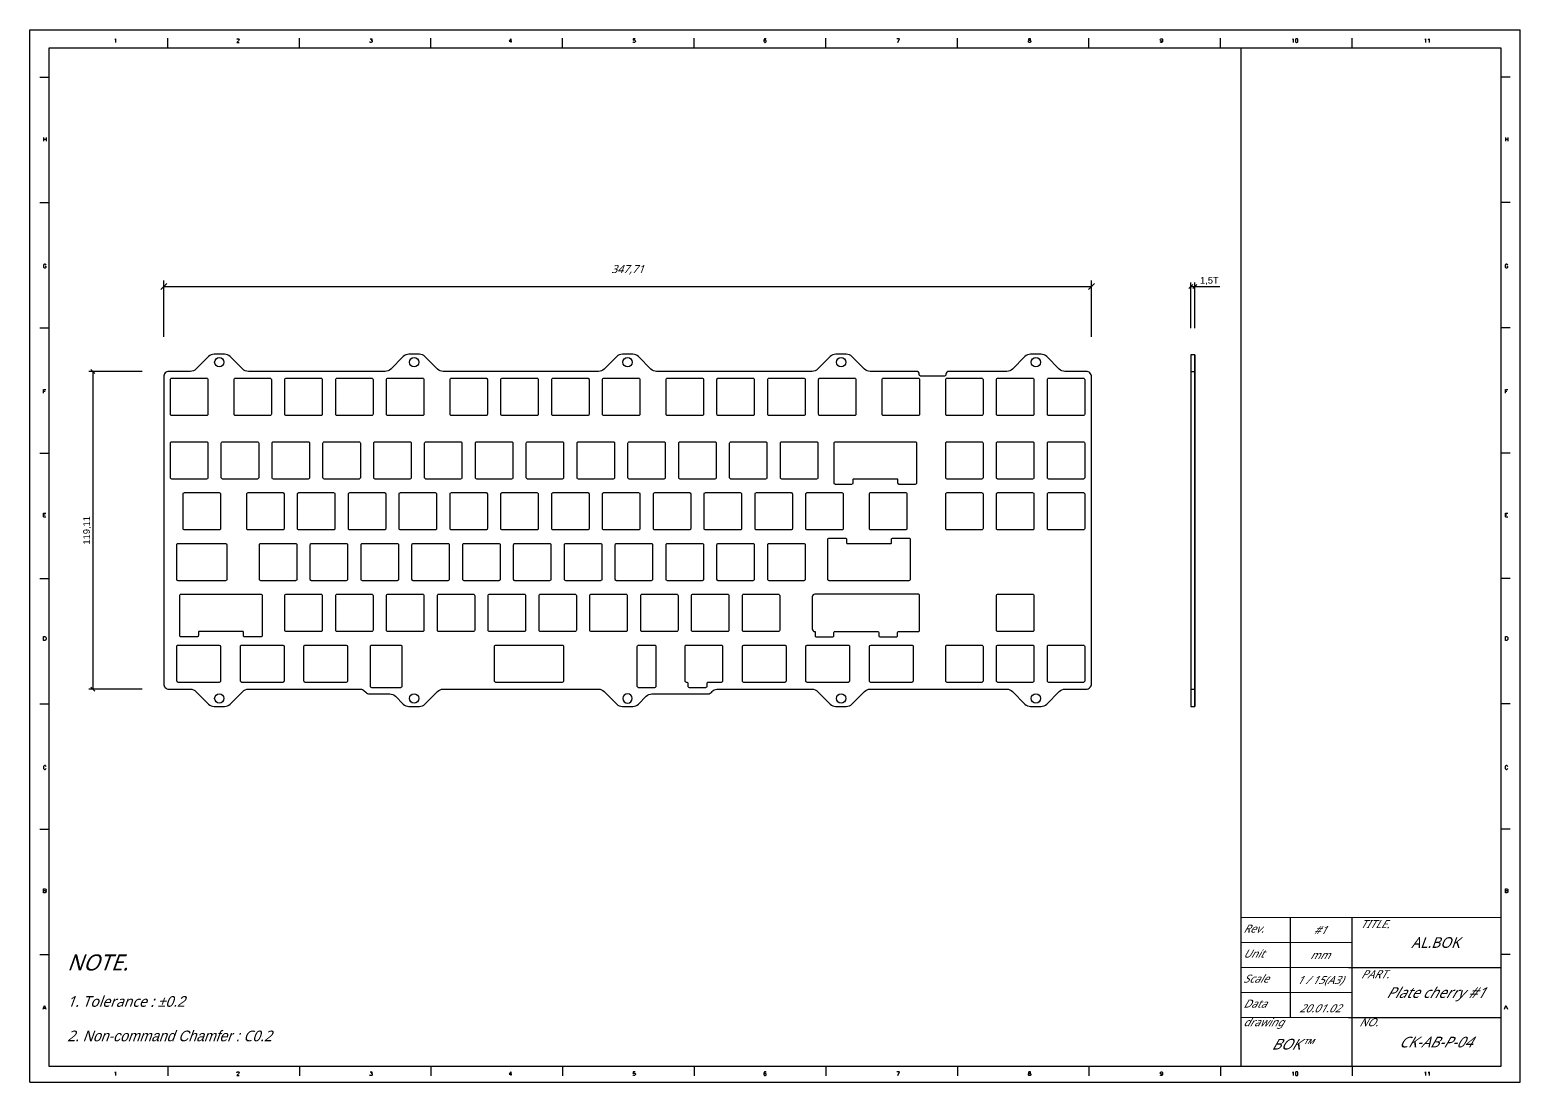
# Model space of a CAD drawing. Header units: millimetres. Extents: x 0 to 559, y 0 to 394.
import ezdxf
from ezdxf.enums import TextEntityAlignment as Align

# ---------------------------------------------------------------- set-up
doc = ezdxf.new("R2010")
doc.units = ezdxf.units.MM
for name, color, linetype in [('3', 3, 'Continuous'), ('4', 7, 'Continuous'), ('Dim', 1, 'Continuous')]:
    doc.layers.add(name, color=color, linetype=linetype)
doc.layers.add('Plate_Alps', color=254, linetype='Continuous', true_color=0xd9d9d6)
doc.layers.add('Plate_Cherry', color=240, linetype='Continuous', true_color=0xef3340)
doc.styles.get("Standard").update_dxf_attribs({"font": 'arial.ttf'})
doc.styles.add('맑은고딕', font='malgun.ttf', dxfattribs={"oblique": 20})
doc.dimstyles.new('15_A3', dxfattribs={"dimscale": 1.5, "dimtxt": 2, "dimasz": 1.5, "dimexe": 1.5, "dimexo": 10, "dimgap": 3, "dimtad": 1, "dimtxsty": '맑은고딕', "dimblk": 'OBLIQUE', "dimcen": 1, "dimclrd": 1, "dimclre": 1, "dimclrt": 7, "dimadec": 0, "dimazin": 0, "dimtfac": 1, "dimtmove": 0, "dimatfit": 3, "dimfxl": 1, "dimarcsym": 0})
doc.dimstyles.new('ISO-25', dxfattribs={"dimtxt": 2.5, "dimasz": 1.5, "dimexe": 1.5, "dimexo": 10, "dimtad": 1, "dimtxsty": 'Standard', "dimblk": 'OBLIQUE', "dimcen": 2.5, "dimclrd": 256, "dimclre": 256, "dimclrt": 7, "dimadec": 0, "dimazin": 0, "dimtfac": 1, "dimtmove": 0, "dimatfit": 3, "dimfxl": 1, "dimarcsym": 0})

# ---------------------------------------------------------------- blocks, each defined once
blk = doc.blocks.new('_Oblique')
at = {"color": 0, "linetype": 'ByBlock', "lineweight": -2}
blk.add_line((-0.5, -0.5), (0.5, 0.5), dxfattribs=at)
blk = doc.blocks.new('*D3')
at = {"layer": 'Defpoints', "color": 0}
for p in [(52.17, 266.41), (23.62, 147.3), (52.17, 147.3)]:
    blk.add_point(p, dxfattribs=at)
at = {"layer": 'Dim', "lineweight": -2}
for p, q in [((42.17, 266.41), (22.12, 266.41)), ((23.62, 266.41), (23.62, 147.3)), ((42.17, 147.3), (22.12, 147.3))]:
    blk.add_line(p, q, dxfattribs=at)
at = {"layer": 'Dim', "lineweight": -2, "xscale": 1.5, "yscale": 1.5, "zscale": 1.5}
for p, rotation in [((23.62, 266.41), 90), ((23.62, 147.3), 270)]:
    blk.add_blockref('_Oblique', p, dxfattribs=dict(at, rotation=rotation))
at = {"layer": 'Dim', "color": 7, "insert": (21.5, 206.85), "char_height": 2.5, "attachment_point": 5, "rotation": 90}
blk.add_mtext('119,11', dxfattribs=at)
blk = doc.blocks.new('*D4')
at = {"layer": 'Defpoints', "color": 0}
for p in [(436.66, 298.2), (435.16, 272.61), (436.66, 272.61)]:
    blk.add_point(p, dxfattribs=at)
at = {"layer": 'Dim', "lineweight": -2}
for p, q in [((435.16, 282.61), (435.16, 299.7)), ((435.16, 298.2), (436.66, 298.2)), ((436.66, 282.61), (436.66, 299.7)), ((436.66, 298.2), (445.95, 298.2))]:
    blk.add_line(p, q, dxfattribs=at)
at = {"layer": 'Dim', "lineweight": -2, "xscale": 1.5, "yscale": 1.5, "zscale": 1.5, "rotation": 180}
blk.add_blockref('_Oblique', (435.16, 298.2), dxfattribs=at)
at = {"layer": 'Dim', "lineweight": -2, "xscale": 1.5, "yscale": 1.5, "zscale": 1.5}
blk.add_blockref('_Oblique', (436.66, 298.2), dxfattribs=at)
at = {"layer": 'Dim', "color": 7, "insert": (442.05, 300.33), "char_height": 2.5, "attachment_point": 5}
blk.add_mtext('1,5T', dxfattribs=at)
blk = doc.blocks.new('*D8')
at = {"layer": 'Defpoints', "color": 0}
for p in [(397.88, 298.2), (50.17, 264.41), (397.88, 264.41)]:
    blk.add_point(p, dxfattribs=at)
at = {"layer": 'Dim', "color": 1, "lineweight": -2}
for p, q in [((50.17, 279.41), (50.17, 300.45)), ((50.17, 298.2), (397.88, 298.2)), ((397.88, 279.41), (397.88, 300.45))]:
    blk.add_line(p, q, dxfattribs=at)
at = {"layer": 'Dim', "color": 1, "lineweight": -2, "xscale": 2.25, "yscale": 2.25, "zscale": 2.25, "rotation": 180}
blk.add_blockref('_Oblique', (50.17, 298.2), dxfattribs=at)
at = {"layer": 'Dim', "color": 1, "lineweight": -2, "xscale": 2.25, "yscale": 2.25, "zscale": 2.25}
blk.add_blockref('_Oblique', (397.88, 298.2), dxfattribs=at)
at = {"layer": 'Dim', "color": 7, "insert": (224.02, 304.51), "char_height": 3, "attachment_point": 5, "style": '맑은고딕'}
blk.add_mtext('347,71', dxfattribs=at)
blk = doc.blocks.new('BOK™')
at = {"color": 7, "linetype": 'Continuous'}
blk.add_line((7.28, 387.79), (551.29, 387.79), dxfattribs=at)
at = {"color": 7}
for p, q in [((7.28, 5.84), (7.28, 387.79)), ((453.79, 387.79), (453.79, 5.84)), ((551.29, 387.79), (551.29, 5.84)), ((551.29, 5.84), (7.28, 5.84))]:
    blk.add_line(p, q, dxfattribs=at)
for points in [[(31.85, 390.89), (31.99, 390.95), (31.99, 390.95), (32.16, 391.15), (32.16, 391.15), (32.16, 389.74)], [(51.67, 387.79), (51.67, 391.33)], [(77.62, 390.81), (77.62, 390.89), (77.62, 390.89), (77.68, 391.01), (77.68, 391.01), (77.76, 391.1), (77.76, 391.1), (77.88, 391.15), (77.88, 391.15), (78.17, 391.15), (78.17, 391.15), (78.28, 391.1), (78.28, 391.1), (78.37, 391.01), (78.37, 391.01), (78.43, 390.89), (78.43, 390.89), (78.43, 390.75), (78.43, 390.75), (78.37, 390.61), (78.37, 390.61), (78.22, 390.41), (78.22, 390.41), (77.56, 389.74), (77.56, 389.74), (78.48, 389.74)], [(101.01, 387.79), (101.01, 391.33)], [(127.54, 391.15), (128.28, 391.15), (128.28, 391.15), (127.88, 390.61), (127.88, 390.61), (128.08, 390.61), (128.08, 390.61), (128.23, 390.55), (128.23, 390.55), (128.28, 390.49), (128.28, 390.49), (128.34, 390.29), (128.34, 390.29), (128.34, 390.15), (128.34, 390.15), (128.28, 389.94), (128.28, 389.94), (128.14, 389.8), (128.14, 389.8), (127.94, 389.74), (127.94, 389.74), (127.74, 389.74), (127.74, 389.74), (127.54, 389.8), (127.54, 389.8), (127.48, 389.89), (127.48, 389.89), (127.42, 390)], [(150.32, 387.79), (150.32, 391.33)], [(180.27, 391.15), (179.61, 390.2), (179.61, 390.2), (180.62, 390.2)], [(180.27, 391.15), (180.27, 389.74)], [(199.63, 387.79), (199.63, 391.33)], [(226.82, 391.15), (226.16, 391.15), (226.16, 391.15), (226.07, 390.55), (226.07, 390.55), (226.16, 390.61), (226.16, 390.61), (226.36, 390.69), (226.36, 390.69), (226.56, 390.69), (226.56, 390.69), (226.76, 390.61), (226.76, 390.61), (226.88, 390.49), (226.88, 390.49), (226.96, 390.29), (226.96, 390.29), (226.96, 390.15), (226.96, 390.15), (226.88, 389.94), (226.88, 389.94), (226.76, 389.8), (226.76, 389.8), (226.56, 389.74), (226.56, 389.74), (226.36, 389.74), (226.36, 389.74), (226.16, 389.8), (226.16, 389.8), (226.07, 389.89), (226.07, 389.89), (226.01, 390)], [(248.97, 387.79), (248.97, 391.33)], [(275.9, 390.95), (275.84, 391.1), (275.84, 391.1), (275.64, 391.15), (275.64, 391.15), (275.5, 391.15), (275.5, 391.15), (275.3, 391.1), (275.3, 391.1), (275.15, 390.89), (275.15, 390.89), (275.1, 390.55), (275.1, 390.55), (275.1, 390.2), (275.1, 390.2), (275.15, 389.94), (275.15, 389.94), (275.3, 389.8), (275.3, 389.8), (275.5, 389.74), (275.5, 389.74), (275.56, 389.74), (275.56, 389.74), (275.76, 389.8), (275.76, 389.8), (275.9, 389.94), (275.9, 389.94), (275.96, 390.15), (275.96, 390.15), (275.96, 390.2), (275.96, 390.2), (275.9, 390.41), (275.9, 390.41), (275.76, 390.55), (275.76, 390.55), (275.56, 390.61), (275.56, 390.61), (275.5, 390.61), (275.5, 390.61), (275.3, 390.55), (275.3, 390.55), (275.15, 390.41), (275.15, 390.41), (275.1, 390.2)], [(298.28, 387.79), (298.28, 391.33)], [(325.24, 389.74), (325.93, 391.15), (325.93, 391.15), (324.98, 391.15)], [(347.62, 387.79), (347.62, 391.33)], [(374.55, 391.15), (374.35, 391.1), (374.35, 391.1), (374.27, 390.95), (374.27, 390.95), (374.27, 390.81), (374.27, 390.81), (374.35, 390.69), (374.35, 390.69), (374.47, 390.61), (374.47, 390.61), (374.75, 390.55), (374.75, 390.55), (374.96, 390.49), (374.96, 390.49), (375.07, 390.35), (375.07, 390.35), (375.16, 390.2), (375.16, 390.2), (375.16, 390), (375.16, 390), (375.07, 389.89), (375.07, 389.89), (375.01, 389.8), (375.01, 389.8), (374.81, 389.74), (374.81, 389.74), (374.55, 389.74), (374.55, 389.74), (374.35, 389.8), (374.35, 389.8), (374.27, 389.89), (374.27, 389.89), (374.21, 390), (374.21, 390), (374.21, 390.2), (374.21, 390.2), (374.27, 390.35), (374.27, 390.35), (374.41, 390.49), (374.41, 390.49), (374.61, 390.55), (374.61, 390.55), (374.87, 390.61), (374.87, 390.61), (375.01, 390.69), (375.01, 390.69), (375.07, 390.81), (375.07, 390.81), (375.07, 390.95), (375.07, 390.95), (375.01, 391.1), (375.01, 391.1), (374.81, 391.15), (374.81, 391.15), (374.55, 391.15), (374.55, 391.15)], [(396.94, 387.79), (396.94, 391.33)], [(424.53, 390.69), (424.44, 390.49), (424.44, 390.49), (424.32, 390.35), (424.32, 390.35), (424.12, 390.29), (424.12, 390.29), (424.04, 390.29), (424.04, 390.29), (423.84, 390.35), (423.84, 390.35), (423.72, 390.49), (423.72, 390.49), (423.63, 390.69), (423.63, 390.69), (423.63, 390.75), (423.63, 390.75), (423.72, 390.95), (423.72, 390.95), (423.84, 391.1), (423.84, 391.1), (424.04, 391.15), (424.04, 391.15), (424.12, 391.15), (424.12, 391.15), (424.32, 391.1), (424.32, 391.1), (424.44, 390.95), (424.44, 390.95), (424.53, 390.69), (424.53, 390.69), (424.53, 390.35), (424.53, 390.35), (424.44, 390), (424.44, 390), (424.32, 389.8), (424.32, 389.8), (424.12, 389.74), (424.12, 389.74), (423.98, 389.74), (423.98, 389.74), (423.78, 389.8), (423.78, 389.8), (423.72, 389.94)], [(446.28, 387.79), (446.28, 391.33)], [(473.15, 390.89), (473.29, 390.95), (473.29, 390.95), (473.49, 391.15), (473.49, 391.15), (473.49, 389.74)], [(474.7, 391.15), (474.5, 391.1), (474.5, 391.1), (474.36, 390.89), (474.36, 390.89), (474.3, 390.55), (474.3, 390.55), (474.3, 390.35), (474.3, 390.35), (474.36, 390), (474.36, 390), (474.5, 389.8), (474.5, 389.8), (474.7, 389.74), (474.7, 389.74), (474.82, 389.74), (474.82, 389.74), (475.02, 389.8), (475.02, 389.8), (475.16, 390), (475.16, 390), (475.22, 390.35), (475.22, 390.35), (475.22, 390.55), (475.22, 390.55), (475.16, 390.89), (475.16, 390.89), (475.02, 391.1), (475.02, 391.1), (474.82, 391.15), (474.82, 391.15), (474.7, 391.15), (474.7, 391.15)], [(495.59, 387.79), (495.59, 391.33)], [(522.75, 390.89), (522.89, 390.95), (522.89, 390.95), (523.09, 391.15), (523.09, 391.15), (523.09, 389.74)], [(524.1, 390.89), (524.24, 390.95), (524.24, 390.95), (524.44, 391.15), (524.44, 391.15), (524.44, 389.74)], [(3.74, 376.74), (7.28, 376.74)], [(554.82, 376.74), (551.29, 376.74)], [(5.18, 354.18), (5.18, 352.77)], [(5.18, 353.52), (6.13, 353.52)], [(6.13, 354.18), (6.13, 352.77)], [(552.98, 354.18), (552.98, 352.77)], [(552.98, 353.52), (553.93, 353.52)], [(553.93, 354.18), (553.93, 352.77)], [(3.74, 329.76), (7.28, 329.76)], [(554.82, 329.76), (551.29, 329.76)], [(6.13, 306.31), (6.04, 306.46), (6.04, 306.46), (5.93, 306.57), (5.93, 306.57), (5.78, 306.66), (5.78, 306.66), (5.52, 306.66), (5.52, 306.66), (5.38, 306.57), (5.38, 306.57), (5.24, 306.46), (5.24, 306.46), (5.18, 306.31), (5.18, 306.31), (5.12, 306.11), (5.12, 306.11), (5.12, 305.76), (5.12, 305.76), (5.18, 305.56), (5.18, 305.56), (5.24, 305.45), (5.24, 305.45), (5.38, 305.3), (5.38, 305.3), (5.52, 305.25), (5.52, 305.25), (5.78, 305.25), (5.78, 305.25), (5.93, 305.3), (5.93, 305.3), (6.04, 305.45), (6.04, 305.45), (6.13, 305.56), (6.13, 305.56), (6.13, 305.76), (6.13, 305.76), (5.78, 305.76)], [(553.87, 306.31), (553.79, 306.46), (553.79, 306.46), (553.67, 306.57), (553.67, 306.57), (553.53, 306.66), (553.53, 306.66), (553.27, 306.66), (553.27, 306.66), (553.13, 306.57), (553.13, 306.57), (552.98, 306.46), (552.98, 306.46), (552.93, 306.31), (552.93, 306.31), (552.87, 306.11), (552.87, 306.11), (552.87, 305.76), (552.87, 305.76), (552.93, 305.56), (552.93, 305.56), (552.98, 305.45), (552.98, 305.45), (553.13, 305.3), (553.13, 305.3), (553.27, 305.25), (553.27, 305.25), (553.53, 305.25), (553.53, 305.25), (553.67, 305.3), (553.67, 305.3), (553.79, 305.45), (553.79, 305.45), (553.87, 305.56), (553.87, 305.56), (553.87, 305.76), (553.87, 305.76), (553.53, 305.76)], [(3.74, 282.78), (7.28, 282.78)], [(554.82, 282.78), (551.29, 282.78)], [(5.18, 258.27), (5.18, 259.68), (5.18, 259.68), (6.04, 259.68)], [(5.18, 259.01), (5.73, 259.01)], [(553.07, 258.27), (553.07, 259.68), (553.07, 259.68), (553.93, 259.68)], [(553.07, 259.01), (553.59, 259.01)], [(3.74, 235.8), (7.28, 235.8)], [(554.82, 235.8), (551.29, 235.8)], [(5.18, 211.92), (5.18, 213.33), (5.18, 213.33), (6.04, 213.33)], [(5.18, 212.64), (5.73, 212.64)], [(553.07, 211.92), (553.07, 213.33), (553.07, 213.33), (553.93, 213.33)], [(553.07, 212.64), (553.59, 212.64)], [(5.18, 211.92), (6.04, 211.92)], [(553.07, 211.92), (553.93, 211.92)], [(3.74, 188.82), (7.28, 188.82)], [(554.82, 188.82), (551.29, 188.82)], [(5.18, 165.6), (5.18, 167.01), (5.18, 167.01), (5.64, 167.01), (5.64, 167.01), (5.84, 166.92), (5.84, 166.92), (5.98, 166.81), (5.98, 166.81), (6.04, 166.66), (6.04, 166.66), (6.13, 166.46), (6.13, 166.46), (6.13, 166.12), (6.13, 166.12), (6.04, 165.92), (6.04, 165.92), (5.98, 165.8), (5.98, 165.8), (5.84, 165.66), (5.84, 165.66), (5.64, 165.6), (5.64, 165.6), (5.18, 165.6), (5.18, 165.6)], [(552.98, 165.6), (552.98, 167.01), (552.98, 167.01), (553.47, 167.01), (553.47, 167.01), (553.67, 166.92), (553.67, 166.92), (553.79, 166.81), (553.79, 166.81), (553.87, 166.66), (553.87, 166.66), (553.93, 166.46), (553.93, 166.46), (553.93, 166.12), (553.93, 166.12), (553.87, 165.92), (553.87, 165.92), (553.79, 165.8), (553.79, 165.8), (553.67, 165.66), (553.67, 165.66), (553.47, 165.6), (553.47, 165.6), (552.98, 165.6), (552.98, 165.6)], [(3.74, 141.83), (7.28, 141.83)], [(554.82, 141.83), (551.29, 141.83)], [(6.13, 118.36), (6.04, 118.47), (6.04, 118.47), (5.93, 118.62), (5.93, 118.62), (5.84, 118.66), (5.75, 118.68), (5.66, 118.69), (5.57, 118.69), (5.49, 118.67), (5.41, 118.63), (5.34, 118.58), (5.27, 118.52), (5.22, 118.45), (5.18, 118.36), (5.18, 118.36), (5.12, 118.16), (5.12, 118.16), (5.12, 117.81), (5.12, 117.81), (5.18, 117.61), (5.18, 117.61), (5.24, 117.47), (5.24, 117.47), (5.38, 117.35), (5.38, 117.35), (5.52, 117.27), (5.52, 117.27), (5.78, 117.27), (5.78, 117.27), (5.93, 117.35), (5.93, 117.35), (6.04, 117.47), (6.04, 117.47), (6.13, 117.61)], [(553.87, 118.36), (553.79, 118.47), (553.79, 118.47), (553.67, 118.62), (553.67, 118.62), (553.59, 118.66), (553.5, 118.68), (553.41, 118.69), (553.32, 118.69), (553.24, 118.67), (553.16, 118.63), (553.08, 118.59), (553.02, 118.52), (552.97, 118.45), (552.93, 118.36), (552.93, 118.36), (552.87, 118.16), (552.87, 118.16), (552.87, 117.81), (552.87, 117.81), (552.93, 117.61), (552.93, 117.61), (552.98, 117.47), (552.98, 117.47), (553.13, 117.35), (553.13, 117.35), (553.27, 117.27), (553.27, 117.27), (553.53, 117.27), (553.53, 117.27), (553.67, 117.35), (553.67, 117.35), (553.79, 117.47), (553.79, 117.47), (553.87, 117.61)], [(3.74, 94.88), (7.28, 94.88)], [(554.82, 94.88), (551.29, 94.88)], [(5.18, 71.03), (5.18, 72.44), (5.18, 72.44), (5.78, 72.44), (5.78, 72.44), (5.98, 72.38), (5.98, 72.38), (6.04, 72.33), (6.04, 72.33), (6.13, 72.18), (6.13, 72.18), (6.13, 72.04), (6.13, 72.04), (6.04, 71.92), (6.04, 71.92), (5.98, 71.84), (5.98, 71.84), (5.78, 71.78), (5.78, 71.78), (5.18, 71.78)], [(5.78, 71.78), (5.98, 71.72), (5.98, 71.72), (6.04, 71.64), (6.04, 71.64), (6.13, 71.52), (6.13, 71.52), (6.13, 71.32), (6.13, 71.32), (6.04, 71.18), (6.04, 71.18), (5.98, 71.12), (5.98, 71.12), (5.78, 71.03), (5.78, 71.03), (5.18, 71.03)], [(552.98, 71.03), (552.98, 72.44), (552.98, 72.44), (553.59, 72.44), (553.59, 72.44), (553.79, 72.38), (553.79, 72.38), (553.87, 72.33), (553.87, 72.33), (553.93, 72.18), (553.93, 72.18), (553.93, 72.04), (553.93, 72.04), (553.87, 71.92), (553.87, 71.92), (553.79, 71.84), (553.79, 71.84), (553.59, 71.78), (553.59, 71.78), (552.98, 71.78)], [(553.59, 71.78), (553.79, 71.72), (553.79, 71.72), (553.87, 71.64), (553.87, 71.64), (553.93, 71.52), (553.93, 71.52), (553.93, 71.32), (553.93, 71.32), (553.87, 71.18), (553.87, 71.18), (553.79, 71.12), (553.79, 71.12), (553.59, 71.03), (553.59, 71.03), (552.98, 71.03)], [(3.74, 47.9), (7.28, 47.9)], [(554.82, 47.9), (551.29, 47.9)], [(4.98, 27.33), (5.52, 28.74), (5.52, 28.74), (6.04, 27.33)], [(552.67, 27.33), (553.18, 28.74), (553.18, 28.74), (553.73, 27.33)], [(5.18, 27.79), (5.84, 27.79)], [(51.67, 5.84), (51.67, 2.33)], [(101.01, 5.84), (101.01, 2.33)], [(150.32, 5.84), (150.32, 2.33)], [(199.63, 5.84), (199.63, 2.33)], [(248.97, 5.84), (248.97, 2.33)], [(298.28, 5.84), (298.28, 2.33)], [(347.62, 5.84), (347.62, 2.33)], [(396.94, 5.84), (396.94, 2.33)], [(446.28, 5.84), (446.28, 2.33)], [(495.59, 5.84), (495.59, 2.33)], [(0, 0), (0, 0.03)], [(0, 0), (0, 0)], [(31.85, 3.62), (31.99, 3.68), (31.99, 3.68), (32.16, 3.88), (32.16, 3.88), (32.16, 2.47)], [(77.62, 3.57), (77.62, 3.62), (77.62, 3.62), (77.68, 3.77), (77.68, 3.77), (77.76, 3.83), (77.76, 3.83), (77.88, 3.88), (77.88, 3.88), (78.17, 3.88), (78.17, 3.88), (78.28, 3.83), (78.28, 3.83), (78.37, 3.77), (78.37, 3.77), (78.43, 3.62), (78.43, 3.62), (78.43, 3.48), (78.43, 3.48), (78.37, 3.37), (78.37, 3.37), (78.22, 3.16), (78.22, 3.16), (77.56, 2.47), (77.56, 2.47), (78.48, 2.47)], [(127.54, 3.88), (128.28, 3.88), (128.28, 3.88), (127.88, 3.37), (127.88, 3.37), (128.08, 3.37), (128.08, 3.37), (128.23, 3.28), (128.23, 3.28), (128.28, 3.22), (128.28, 3.22), (128.34, 3.02), (128.34, 3.02), (128.34, 2.88), (128.34, 2.88), (128.28, 2.68), (128.28, 2.68), (128.14, 2.56), (128.14, 2.56), (127.94, 2.47), (127.94, 2.47), (127.74, 2.47), (127.74, 2.47), (127.54, 2.56), (127.54, 2.56), (127.48, 2.62), (127.48, 2.62), (127.42, 2.76)], [(180.27, 3.88), (179.61, 2.96), (179.61, 2.96), (180.62, 2.96)], [(180.27, 3.88), (180.27, 2.47)], [(226.82, 3.88), (226.16, 3.88), (226.16, 3.88), (226.07, 3.28), (226.07, 3.28), (226.16, 3.37), (226.16, 3.37), (226.48, 3.43), (226.71, 3.39), (226.87, 3.26), (226.95, 3.09), (226.96, 2.9), (226.9, 2.71), (226.78, 2.56), (226.6, 2.48), (226.36, 2.49), (226.07, 2.62), (226.07, 2.62), (226.01, 2.76)], [(275.9, 3.68), (275.84, 3.83), (275.84, 3.83), (275.64, 3.88), (275.64, 3.88), (275.5, 3.88), (275.5, 3.88), (275.3, 3.83), (275.3, 3.83), (275.15, 3.62), (275.15, 3.62), (275.1, 3.28), (275.1, 3.28), (275.1, 2.96), (275.1, 2.96), (275.15, 2.68), (275.15, 2.68), (275.3, 2.56), (275.3, 2.56), (275.5, 2.47), (275.5, 2.47), (275.56, 2.47), (275.56, 2.47), (275.76, 2.56), (275.76, 2.56), (275.9, 2.68), (275.9, 2.68), (275.96, 2.88), (275.96, 2.88), (275.96, 2.96), (275.96, 2.96), (275.9, 3.16), (275.9, 3.16), (275.76, 3.28), (275.76, 3.28), (275.56, 3.37), (275.56, 3.37), (275.5, 3.37), (275.5, 3.37), (275.3, 3.28), (275.3, 3.28), (275.15, 3.16), (275.15, 3.16), (275.1, 2.96)], [(325.24, 2.47), (325.93, 3.88), (325.93, 3.88), (324.98, 3.88)], [(374.55, 3.88), (374.35, 3.83), (374.35, 3.83), (374.27, 3.68), (374.27, 3.68), (374.27, 3.57), (374.27, 3.57), (374.35, 3.42), (374.35, 3.42), (374.47, 3.37), (374.47, 3.37), (374.75, 3.28), (374.75, 3.28), (374.96, 3.22), (374.96, 3.22), (375.07, 3.08), (375.07, 3.08), (375.16, 2.96), (375.16, 2.96), (375.16, 2.76), (375.16, 2.76), (375.07, 2.62), (375.07, 2.62), (375.01, 2.56), (375.01, 2.56), (374.81, 2.47), (374.81, 2.47), (374.55, 2.47), (374.55, 2.47), (374.35, 2.56), (374.35, 2.56), (374.27, 2.62), (374.27, 2.62), (374.21, 2.76), (374.21, 2.76), (374.21, 2.96), (374.21, 2.96), (374.27, 3.08), (374.27, 3.08), (374.41, 3.22), (374.41, 3.22), (374.61, 3.28), (374.61, 3.28), (374.87, 3.37), (374.87, 3.37), (375.01, 3.42), (375.01, 3.42), (375.07, 3.57), (375.07, 3.57), (375.07, 3.68), (375.07, 3.68), (375.01, 3.83), (375.01, 3.83), (374.81, 3.88), (374.81, 3.88), (374.55, 3.88), (374.55, 3.88)], [(424.53, 3.42), (424.44, 3.22), (424.44, 3.22), (424.32, 3.08), (424.32, 3.08), (424.12, 3.02), (424.12, 3.02), (424.04, 3.02), (424.04, 3.02), (423.84, 3.08), (423.84, 3.08), (423.72, 3.22), (423.72, 3.22), (423.63, 3.42), (423.63, 3.42), (423.63, 3.48), (423.63, 3.48), (423.72, 3.68), (423.72, 3.68), (423.84, 3.83), (423.84, 3.83), (424.04, 3.88), (424.04, 3.88), (424.12, 3.88), (424.12, 3.88), (424.32, 3.83), (424.32, 3.83), (424.44, 3.68), (424.44, 3.68), (424.53, 3.42), (424.53, 3.42), (424.53, 3.08), (424.53, 3.08), (424.44, 2.76), (424.44, 2.76), (424.32, 2.56), (424.32, 2.56), (424.12, 2.47), (424.12, 2.47), (423.98, 2.47), (423.98, 2.47), (423.78, 2.56), (423.78, 2.56), (423.72, 2.68)], [(473.15, 3.62), (473.29, 3.68), (473.29, 3.68), (473.49, 3.88), (473.49, 3.88), (473.49, 2.47)], [(474.7, 3.88), (474.5, 3.83), (474.5, 3.83), (474.36, 3.62), (474.36, 3.62), (474.3, 3.28), (474.3, 3.28), (474.3, 3.08), (474.3, 3.08), (474.36, 2.76), (474.36, 2.76), (474.5, 2.56), (474.5, 2.56), (474.7, 2.47), (474.7, 2.47), (474.82, 2.47), (474.82, 2.47), (475.02, 2.56), (475.02, 2.56), (475.16, 2.76), (475.16, 2.76), (475.22, 3.08), (475.22, 3.08), (475.22, 3.28), (475.22, 3.28), (475.16, 3.62), (475.16, 3.62), (475.02, 3.83), (475.02, 3.83), (474.82, 3.88), (474.82, 3.88), (474.7, 3.88), (474.7, 3.88)], [(522.75, 3.62), (522.89, 3.68), (522.89, 3.68), (523.09, 3.88), (523.09, 3.88), (523.09, 2.47)], [(524.1, 3.62), (524.24, 3.68), (524.24, 3.68), (524.44, 3.88), (524.44, 3.88), (524.44, 2.47)]]:
    blk.add_lwpolyline(points, dxfattribs=at)
blk.add_lwpolyline([(7.28, 387.79), (51.67, 387.79)])
at = {"layer": '3'}
for p, q in [((0, 0), (0, 394.49)), ((0, 394.49), (558.54, 394.49)), ((558.54, 0), (558.54, 394.49)), ((0, 0), (558.54, 0))]:
    blk.add_line(p, q, dxfattribs=at)
at = {"layer": '4', "linetype": 'Continuous', "lineweight": 0}
for p, q in [((551.29, 61.74), (453.79, 61.74)), ((495.59, 52.36), (453.79, 52.36)), ((495.59, 52.36), (453.79, 52.36)), ((495.59, 52.36), (453.79, 52.36)), ((495.59, 42.99), (453.79, 42.99)), ((495.59, 42.99), (453.79, 42.99)), ((551.29, 42.99), (494.23, 42.99)), ((495.59, 33.61), (453.79, 33.61)), ((494.23, 24.24), (453.79, 24.24)), ((551.29, 24.24), (494.23, 24.24))]:
    blk.add_line(p, q, dxfattribs=at)
at = {"layer": '4'}
for p, q in [((472.32, 61.74), (472.32, 52.36)), ((494.23, 42.99), (551.29, 42.99)), ((494.23, 24.24), (551.29, 24.24))]:
    blk.add_line(p, q, dxfattribs=at)
at = {"layer": '4', "ltscale": 20}
for p, q in [((472.32, 61.74), (472.32, 24.24)), ((495.59, 5.84), (495.59, 61.74))]:
    blk.add_line(p, q, dxfattribs=at)
at = {"attachment_point": 7, "style": '맑은고딕'}
for s, insert, char_height in [('NOTE.', (13.98, 41.76), 6), ('1. Tolerance : {\\fGulim|b0|i0|c129|p49;%%p0.2}', (13.98, 28.19), 4), ('2.{\\fGulim|b0|i0|c129|p49; Non-command Chamfer : }C0.2', (13.98, 15.26), 4)]:
    blk.add_mtext(s, dxfattribs=dict(at, insert=insert, char_height=char_height))
at = {"layer": '4', "style": '맑은고딕', "oblique": 30}
for s, p in [('Rev.', (454.73, 56.07)), ('TITLE.', (498.51, 57.74)), ('Unit', (454.71, 46.7)), ('Scale', (454.73, 37.32)), ('PART.', (498.83, 38.98)), ('Data', (454.73, 27.95)), ('drawing', (454.7, 21)), ('NO.', (498.15, 20.97))]:
    blk.add_text(s, height=3, dxfattribs=at).set_placement(p)
blk.add_text('BOK™', height=4, dxfattribs=at).set_placement((472.69, 14.25), align=Align.MIDDLE_CENTER)

msp = doc.modelspace()

# ---------------------------------------------------------------- linework, layer by layer
at = {"layer": 'Plate_Alps', "color": 7}
msp.add_circle((71.025, 269.86), 1.75, dxfattribs=at)
at = {"layer": 'Plate_Cherry'}
for points in [[(343.325, 265.41), (343.325, 265.171, -0.4142136), (342.825, 264.671), (333.825, 264.671, -0.4142136), (333.325, 265.171), (333.325, 265.41, 0.4142136), (332.325, 266.41), (314.914, 266.41, -0.1989124), (312.793, 267.288), (308.1, 271.981, 0.1989124), (305.979, 272.86), (302.071, 272.86, 0.1989124), (299.949, 271.981), (295.257, 267.288, -0.1989124), (293.135, 266.41), (234.914, 266.41, -0.1989124), (232.793, 267.288), (228.1, 271.981, 0.1989124), (225.979, 272.86), (222.071, 272.86, 0.1989124), (219.949, 271.981), (215.257, 267.288, -0.1989124), (213.135, 266.41), (154.914, 266.41, -0.1989124), (152.793, 267.288), (148.1, 271.981, 0.1989124), (145.979, 272.86), (142.071, 272.86, 0.1989124), (139.949, 271.981), (135.257, 267.288, -0.1989124), (133.135, 266.41), (81.914, 266.41, -0.1989124), (79.793, 267.288), (75.1, 271.981, 0.1989124), (72.979, 272.86), (69.071, 272.86, 0.1989124), (66.949, 271.981), (62.257, 267.288, -0.1989124), (60.135, 266.41), (52.168, 266.41, 0.4142136), (50.168, 264.41), (50.168, 149.297, 0.4142136), (52.168, 147.297), (60.135, 147.297, -0.1989124), (62.257, 146.418), (66.949, 141.726, 0.1989124), (69.071, 140.847), (72.979, 140.847, 0.1989124), (75.1, 141.726), (79.793, 146.418, -0.1989124), (81.914, 147.297), (123.943, 147.297, -0.1989124), (125.357, 146.711), (125.935, 146.133, 0.1989124), (127.349, 145.547), (134.885, 145.547, -0.1989124), (137.007, 144.668), (139.949, 141.726, 0.1989124), (142.071, 140.847), (145.979, 140.847, 0.1989124), (148.1, 141.726), (152.793, 146.418, -0.1989124), (154.914, 147.297), (213.135, 147.297, -0.1989124), (215.257, 146.418), (219.949, 141.726, 0.1989124), (222.071, 140.847), (225.979, 140.847, 0.1989124), (228.1, 141.726), (231.043, 144.668, -0.1989124), (233.164, 145.547), (254.035, 145.547, 0.2580706), (255.773, 146.399, -0.2519146), (257.442, 147.297), (293.135, 147.297, -0.1989124), (295.257, 146.418), (299.949, 141.726, 0.1989124), (302.071, 140.847), (305.979, 140.847, 0.1989124), (308.1, 141.726), (312.793, 146.418, -0.1989124), (314.914, 147.297), (366.135, 147.297, -0.1989124), (368.257, 146.418), (372.949, 141.726, 0.1989124), (375.071, 140.847), (378.979, 140.847, 0.1989124), (381.1, 141.726), (385.793, 146.418, -0.1989124), (387.914, 147.297), (395.881, 147.297, 0.4142136), (397.881, 149.297), (397.881, 264.41, 0.4142136), (395.881, 266.41), (387.914, 266.41, -0.1989124), (385.793, 267.288), (381.1, 271.981, 0.1989124), (378.979, 272.86), (375.071, 272.86, 0.1989124), (372.949, 271.981), (368.257, 267.288, -0.1989124), (366.135, 266.41), (344.325, 266.41, 0.4142136)], [(69.275, 269.86, -1), (72.775, 269.86, -1)], [(142.275, 269.86, -1), (145.775, 269.86, -1)], [(222.275, 269.86, -1), (225.775, 269.86, -1)], [(302.275, 269.86, -1), (305.775, 269.86, -1)], [(375.275, 269.86, -1), (378.775, 269.86, -1)], [(66.718, 250.36, -0.4142136), (66.218, 249.86), (53.218, 249.86, -0.4142136), (52.718, 250.36), (52.718, 263.36, -0.4142136), (53.218, 263.86), (66.218, 263.86, -0.4142136), (66.718, 263.36)], [(90.031, 249.86), (77.031, 249.86, -0.4142136), (76.531, 250.36), (76.531, 263.36, -0.4142136), (77.031, 263.86), (90.031, 263.86, -0.4142136), (90.531, 263.36), (90.531, 250.36, -0.4142136)], [(109.081, 249.86), (96.081, 249.86, -0.4142136), (95.581, 250.36), (95.581, 263.36, -0.4142136), (96.081, 263.86), (109.081, 263.86, -0.4142136), (109.581, 263.36), (109.581, 250.36, -0.4142136)], [(128.131, 249.86), (115.131, 249.86, -0.4142136), (114.631, 250.36), (114.631, 263.36, -0.4142136), (115.131, 263.86), (128.131, 263.86, -0.4142136), (128.631, 263.36), (128.631, 250.36, -0.4142136)], [(147.181, 249.86), (134.181, 249.86, -0.4142136), (133.681, 250.36), (133.681, 263.36, -0.4142136), (134.181, 263.86), (147.181, 263.86, -0.4142136), (147.681, 263.36), (147.681, 250.36, -0.4142136)], [(170.993, 249.86), (157.993, 249.86, -0.4142136), (157.493, 250.36), (157.493, 263.36, -0.4142136), (157.993, 263.86), (170.993, 263.86, -0.4142136), (171.493, 263.36), (171.493, 250.36, -0.4142136)], [(190.043, 249.86), (177.043, 249.86, -0.4142136), (176.543, 250.36), (176.543, 263.36, -0.4142136), (177.043, 263.86), (190.043, 263.86, -0.4142136), (190.543, 263.36), (190.543, 250.36, -0.4142136)], [(196.093, 249.86, -0.4142136), (195.593, 250.36), (195.593, 263.36, -0.4142136), (196.093, 263.86), (209.093, 263.86, -0.4142136), (209.593, 263.36), (209.593, 250.36, -0.4142136), (209.093, 249.86)], [(214.643, 250.36), (214.643, 263.36, -0.4142136), (215.143, 263.86), (228.143, 263.86, -0.4142136), (228.643, 263.36), (228.643, 250.36, -0.4142136), (228.143, 249.86), (215.143, 249.86, -0.4142136)], [(238.456, 250.36), (238.456, 263.36, -0.4142136), (238.956, 263.86), (251.956, 263.86, -0.4142136), (252.456, 263.36), (252.456, 250.36, -0.4142136), (251.956, 249.86), (238.956, 249.86, -0.4142136)], [(257.506, 250.36), (257.506, 263.36, -0.4142136), (258.006, 263.86), (271.006, 263.86, -0.4142136), (271.506, 263.36), (271.506, 250.36, -0.4142136), (271.006, 249.86), (258.006, 249.86, -0.4142136)], [(276.556, 250.36), (276.556, 263.36, -0.4142136), (277.056, 263.86), (290.056, 263.86, -0.4142136), (290.556, 263.36), (290.556, 250.36, -0.4142136), (290.056, 249.86), (277.056, 249.86, -0.4142136)], [(295.606, 250.36), (295.606, 263.36, -0.4142136), (296.106, 263.86), (309.106, 263.86, -0.4142136), (309.606, 263.36), (309.606, 250.36, -0.4142136), (309.106, 249.86), (296.106, 249.86, -0.4142136)], [(319.418, 250.36), (319.418, 263.36, -0.4142136), (319.918, 263.86), (332.918, 263.86, -0.4142136), (333.418, 263.36), (333.418, 250.36, -0.4142136), (332.918, 249.86), (319.918, 249.86, -0.4142136)], [(343.231, 250.36), (343.231, 263.36, -0.4142136), (343.731, 263.86), (356.731, 263.86, -0.4142136), (357.231, 263.36), (357.231, 250.36, -0.4142136), (356.731, 249.86), (343.731, 249.86, -0.4142136)], [(362.281, 250.36), (362.281, 263.36, -0.4142136), (362.781, 263.86), (375.781, 263.86, -0.4142136), (376.281, 263.36), (376.281, 250.36, -0.4142136), (375.781, 249.86), (362.781, 249.86, -0.4142136)], [(381.331, 250.36), (381.331, 263.36, -0.4142136), (381.831, 263.86), (394.831, 263.86, -0.4142136), (395.331, 263.36), (395.331, 250.36, -0.4142136), (394.831, 249.86), (381.831, 249.86, -0.4142136)], [(66.718, 226.547, -0.4142136), (66.218, 226.047), (53.218, 226.047, -0.4142136), (52.718, 226.547), (52.718, 239.547, -0.4142136), (53.218, 240.047), (66.218, 240.047, -0.4142136), (66.718, 239.547)], [(85.768, 226.547, -0.4142136), (85.268, 226.047), (72.268, 226.047, -0.4142136), (71.768, 226.547), (71.768, 239.547, -0.4142136), (72.268, 240.047), (85.268, 240.047, -0.4142136), (85.768, 239.547)], [(104.818, 226.547, -0.4142136), (104.318, 226.047), (91.318, 226.047, -0.4142136), (90.818, 226.547), (90.818, 239.547, -0.4142136), (91.318, 240.047), (104.318, 240.047, -0.4142136), (104.818, 239.547)], [(123.868, 226.547, -0.4142136), (123.368, 226.047), (110.368, 226.047, -0.4142136), (109.868, 226.547), (109.868, 239.547, -0.4142136), (110.368, 240.047), (123.368, 240.047, -0.4142136), (123.868, 239.547)], [(142.918, 226.547, -0.4142136), (142.418, 226.047), (129.418, 226.047, -0.4142136), (128.918, 226.547), (128.918, 239.547, -0.4142136), (129.418, 240.047), (142.418, 240.047, -0.4142136), (142.918, 239.547)], [(161.968, 226.547, -0.4142136), (161.468, 226.047), (148.468, 226.047, -0.4142136), (147.968, 226.547), (147.968, 239.547, -0.4142136), (148.468, 240.047), (161.468, 240.047, -0.4142136), (161.968, 239.547)], [(180.518, 226.047), (167.518, 226.047, -0.4142136), (167.018, 226.547), (167.018, 239.547, -0.4142136), (167.518, 240.047), (180.518, 240.047, -0.4142136), (181.018, 239.547), (181.018, 226.547, -0.4142136)], [(186.568, 226.047, -0.4142136), (186.068, 226.547), (186.068, 239.547, -0.4142136), (186.568, 240.047), (199.568, 240.047, -0.4142136), (200.068, 239.547), (200.068, 226.547, -0.4142136), (199.568, 226.047)], [(205.118, 226.547), (205.118, 239.547, -0.4142136), (205.618, 240.047), (218.618, 240.047, -0.4142136), (219.118, 239.547), (219.118, 226.547, -0.4142136), (218.618, 226.047), (205.618, 226.047, -0.4142136)], [(224.168, 226.547), (224.168, 239.547, -0.4142136), (224.668, 240.047), (237.668, 240.047, -0.4142136), (238.168, 239.547), (238.168, 226.547, -0.4142136), (237.668, 226.047), (224.668, 226.047, -0.4142136)], [(243.218, 226.547), (243.218, 239.547, -0.4142136), (243.718, 240.047), (256.718, 240.047, -0.4142136), (257.218, 239.547), (257.218, 226.547, -0.4142136), (256.718, 226.047), (243.718, 226.047, -0.4142136)], [(262.268, 226.547), (262.268, 239.547, -0.4142136), (262.768, 240.047), (275.768, 240.047, -0.4142136), (276.268, 239.547), (276.268, 226.547, -0.4142136), (275.768, 226.047), (262.768, 226.047, -0.4142136)], [(281.318, 226.547), (281.318, 239.547, -0.4142136), (281.818, 240.047), (294.818, 240.047, -0.4142136), (295.318, 239.547), (295.318, 226.547, -0.4142136), (294.818, 226.047), (281.818, 226.047, -0.4142136)], [(301.455, 224.547), (301.455, 239.547, -0.4142136), (301.955, 240.047), (331.831, 240.047, -0.4142136), (332.331, 239.547), (332.331, 224.547, -0.4142136), (331.831, 224.047), (325.831, 224.047, -0.4142136), (325.331, 224.547), (325.331, 225.847, 0.4142136), (325.131, 226.047), (308.655, 226.047, 0.4142136), (308.455, 225.847), (308.455, 224.547, -0.4142136), (307.955, 224.047), (301.955, 224.047, -0.4142136)], [(343.231, 226.547), (343.231, 239.547, -0.4142136), (343.731, 240.047), (356.731, 240.047, -0.4142136), (357.231, 239.547), (357.231, 226.547, -0.4142136), (356.731, 226.047), (343.731, 226.047, -0.4142136)], [(362.281, 226.547), (362.281, 239.547, -0.4142136), (362.781, 240.047), (375.781, 240.047, -0.4142136), (376.281, 239.547), (376.281, 226.547, -0.4142136), (375.781, 226.047), (362.781, 226.047, -0.4142136)], [(381.331, 226.547), (381.331, 239.547, -0.4142136), (381.831, 240.047), (394.831, 240.047, -0.4142136), (395.331, 239.547), (395.331, 226.547, -0.4142136), (394.831, 226.047), (381.831, 226.047, -0.4142136)], [(71.481, 220.497), (71.481, 207.497, -0.4142136), (70.981, 206.997), (57.981, 206.997, -0.4142136), (57.481, 207.497), (57.481, 220.497, -0.4142136), (57.981, 220.997), (70.981, 220.997, -0.4142136)], [(95.293, 220.497), (95.293, 207.497, -0.4142136), (94.793, 206.997), (81.793, 206.997, -0.4142136), (81.293, 207.497), (81.293, 220.497, -0.4142136), (81.793, 220.997), (94.793, 220.997, -0.4142136)], [(114.343, 220.497), (114.343, 207.497, -0.4142136), (113.843, 206.997), (100.843, 206.997, -0.4142136), (100.343, 207.497), (100.343, 220.497, -0.4142136), (100.843, 220.997), (113.843, 220.997, -0.4142136)], [(133.393, 220.497), (133.393, 207.497, -0.4142136), (132.893, 206.997), (119.893, 206.997, -0.4142136), (119.393, 207.497), (119.393, 220.497, -0.4142136), (119.893, 220.997), (132.893, 220.997, -0.4142136)], [(152.443, 220.497), (152.443, 207.497, -0.4142136), (151.943, 206.997), (138.943, 206.997, -0.4142136), (138.443, 207.497), (138.443, 220.497, -0.4142136), (138.943, 220.997), (151.943, 220.997, -0.4142136)], [(171.493, 220.497), (171.493, 207.497, -0.4142136), (170.993, 206.997), (157.993, 206.997, -0.4142136), (157.493, 207.497), (157.493, 220.497, -0.4142136), (157.993, 220.997), (170.993, 220.997, -0.4142136)], [(190.543, 220.497), (190.543, 207.497, -0.4142136), (190.043, 206.997), (177.043, 206.997, -0.4142136), (176.543, 207.497), (176.543, 220.497, -0.4142136), (177.043, 220.997), (190.043, 220.997, -0.4142136)], [(196.093, 220.997), (209.093, 220.997, -0.4142136), (209.593, 220.497), (209.593, 207.497, -0.4142136), (209.093, 206.997), (196.093, 206.997, -0.4142136), (195.593, 207.497), (195.593, 220.497, -0.4142136)], [(214.643, 220.497, -0.4142136), (215.143, 220.997), (228.143, 220.997, -0.4142136), (228.643, 220.497), (228.643, 207.497, -0.4142136), (228.143, 206.997), (215.143, 206.997, -0.4142136), (214.643, 207.497)], [(233.693, 220.497, -0.4142136), (234.193, 220.997), (247.193, 220.997, -0.4142136), (247.693, 220.497), (247.693, 207.497, -0.4142136), (247.193, 206.997), (234.193, 206.997, -0.4142136), (233.693, 207.497)], [(252.743, 220.497, -0.4142136), (253.243, 220.997), (266.243, 220.997, -0.4142136), (266.743, 220.497), (266.743, 207.497, -0.4142136), (266.243, 206.997), (253.243, 206.997, -0.4142136), (252.743, 207.497)], [(271.793, 220.497, -0.4142136), (272.293, 220.997), (285.293, 220.997, -0.4142136), (285.793, 220.497), (285.793, 207.497, -0.4142136), (285.293, 206.997), (272.293, 206.997, -0.4142136), (271.793, 207.497)], [(290.843, 220.497, -0.4142136), (291.343, 220.997), (304.343, 220.997, -0.4142136), (304.843, 220.497), (304.843, 207.497, -0.4142136), (304.343, 206.997), (291.343, 206.997, -0.4142136), (290.843, 207.497)], [(314.656, 220.51, -0.4142136), (315.156, 221.01), (328.156, 221.01, -0.4142136), (328.656, 220.51), (328.656, 207.51, -0.4142136), (328.156, 207.01), (315.156, 207.01, -0.4142136), (314.656, 207.51)], [(343.231, 220.497, -0.4142136), (343.731, 220.997), (356.731, 220.997, -0.4142136), (357.231, 220.497), (357.231, 207.497, -0.4142136), (356.731, 206.997), (343.731, 206.997, -0.4142136), (343.231, 207.497)], [(362.281, 220.497, -0.4142136), (362.781, 220.997), (375.781, 220.997, -0.4142136), (376.281, 220.497), (376.281, 207.497, -0.4142136), (375.781, 206.997), (362.781, 206.997, -0.4142136), (362.281, 207.497)], [(381.331, 220.497, -0.4142136), (381.831, 220.997), (394.831, 220.997, -0.4142136), (395.331, 220.497), (395.331, 207.497, -0.4142136), (394.831, 206.997), (381.831, 206.997, -0.4142136), (381.331, 207.497)], [(73.86, 201.447), (73.86, 188.447, -0.4142193), (73.36, 187.947), (55.6, 187.947, -0.4142078), (55.1, 188.447), (55.1, 201.447, -0.4142193), (55.6, 201.947), (73.36, 201.947, -0.4142078)], [(100.056, 201.447), (100.056, 188.447, -0.4142136), (99.556, 187.947), (86.556, 187.947, -0.4142136), (86.056, 188.447), (86.056, 201.447, -0.4142136), (86.556, 201.947), (99.556, 201.947, -0.4142136)], [(119.106, 201.447), (119.106, 188.447, -0.4142136), (118.606, 187.947), (105.606, 187.947, -0.4142136), (105.106, 188.447), (105.106, 201.447, -0.4142136), (105.606, 201.947), (118.606, 201.947, -0.4142136)], [(138.156, 201.447), (138.156, 188.447, -0.4142136), (137.656, 187.947), (124.656, 187.947, -0.4142136), (124.156, 188.447), (124.156, 201.447, -0.4142136), (124.656, 201.947), (137.656, 201.947, -0.4142136)], [(157.206, 201.447), (157.206, 188.447, -0.4142136), (156.706, 187.947), (143.706, 187.947, -0.4142136), (143.206, 188.447), (143.206, 201.447, -0.4142136), (143.706, 201.947), (156.706, 201.947, -0.4142136)], [(176.256, 201.447), (176.256, 188.447, -0.4142136), (175.756, 187.947), (162.756, 187.947, -0.4142136), (162.256, 188.447), (162.256, 201.447, -0.4142136), (162.756, 201.947), (175.756, 201.947, -0.4142136)], [(194.806, 201.947, -0.4142136), (195.306, 201.447), (195.306, 188.447, -0.4142136), (194.806, 187.947), (181.806, 187.947, -0.4142136), (181.306, 188.447), (181.306, 201.447, -0.4142136), (181.806, 201.947)], [(200.856, 201.947), (213.856, 201.947, -0.4142136), (214.356, 201.447), (214.356, 188.447, -0.4142136), (213.856, 187.947), (200.856, 187.947, -0.4142136), (200.356, 188.447), (200.356, 201.447, -0.4142136)], [(219.906, 201.947), (232.906, 201.947, -0.4142136), (233.406, 201.447), (233.406, 188.447, -0.4142136), (232.906, 187.947), (219.906, 187.947, -0.4142136), (219.406, 188.447), (219.406, 201.447, -0.4142136)], [(238.956, 201.947), (251.956, 201.947, -0.4142136), (252.456, 201.447), (252.456, 188.447, -0.4142136), (251.956, 187.947), (238.956, 187.947, -0.4142136), (238.456, 188.447), (238.456, 201.447, -0.4142136)], [(258.006, 201.947), (271.006, 201.947, -0.4142136), (271.506, 201.447), (271.506, 188.447, -0.4142136), (271.006, 187.947), (258.006, 187.947, -0.4142136), (257.506, 188.447), (257.506, 201.447, -0.4142136)], [(277.056, 201.947), (290.056, 201.947, -0.4142136), (290.556, 201.447), (290.556, 188.447, -0.4142136), (290.056, 187.947), (277.056, 187.947, -0.4142136), (276.556, 188.447), (276.556, 201.447, -0.4142136)], [(299.074, 203.447, -0.4142136), (299.574, 203.947), (305.574, 203.947, -0.4142136), (306.074, 203.447), (306.074, 202.147, 0.4142136), (306.274, 201.947), (322.75, 201.947, 0.4142136), (322.95, 202.147), (322.95, 203.447, -0.4142136), (323.45, 203.947), (329.45, 203.947, -0.4142136), (329.95, 203.447), (329.95, 188.447, -0.4142136), (329.45, 187.947), (299.574, 187.947, -0.4142136), (299.074, 188.447)], [(87.063, 182.397), (87.063, 167.397, -0.4142136), (86.563, 166.897), (80.563, 166.897, -0.4142136), (80.063, 167.397), (80.063, 168.697, 0.4142136), (79.863, 168.897), (63.387, 168.897, 0.4142136), (63.187, 168.697), (63.187, 167.397, -0.4142136), (62.687, 166.897), (56.687, 166.897, -0.4142136), (56.187, 167.397), (56.187, 182.397, -0.4142136), (56.687, 182.897), (86.563, 182.897, -0.4142136)], [(109.581, 182.397), (109.581, 169.397, -0.4142136), (109.081, 168.897), (96.081, 168.897, -0.4142136), (95.581, 169.397), (95.581, 182.397, -0.4142136), (96.081, 182.897), (109.081, 182.897, -0.4142136)], [(128.631, 182.397), (128.631, 169.397, -0.4142136), (128.131, 168.897), (115.131, 168.897, -0.4142136), (114.631, 169.397), (114.631, 182.397, -0.4142136), (115.131, 182.897), (128.131, 182.897, -0.4142136)], [(147.681, 182.397), (147.681, 169.397, -0.4142136), (147.181, 168.897), (134.181, 168.897, -0.4142136), (133.681, 169.397), (133.681, 182.397, -0.4142136), (134.181, 182.897), (147.181, 182.897, -0.4142136)], [(166.731, 182.397), (166.731, 169.397, -0.4142136), (166.231, 168.897), (153.231, 168.897, -0.4142136), (152.731, 169.397), (152.731, 182.397, -0.4142136), (153.231, 182.897), (166.231, 182.897, -0.4142136)], [(185.281, 182.897, -0.4142136), (185.781, 182.397), (185.781, 169.397, -0.4142136), (185.281, 168.897), (172.281, 168.897, -0.4142136), (171.781, 169.397), (171.781, 182.397, -0.4142136), (172.281, 182.897)], [(204.331, 182.897, -0.4142136), (204.831, 182.397), (204.831, 169.397, -0.4142136), (204.331, 168.897), (191.331, 168.897, -0.4142136), (190.831, 169.397), (190.831, 182.397, -0.4142136), (191.331, 182.897)], [(210.381, 182.897), (223.381, 182.897, -0.4142136), (223.881, 182.397), (223.881, 169.397, -0.4142136), (223.381, 168.897), (210.381, 168.897, -0.4142136), (209.881, 169.397), (209.881, 182.397, -0.4142136)], [(229.431, 182.897), (242.431, 182.897, -0.4142136), (242.931, 182.397), (242.931, 169.397, -0.4142136), (242.431, 168.897), (229.431, 168.897, -0.4142136), (228.931, 169.397), (228.931, 182.397, -0.4142136)], [(248.481, 182.897), (261.481, 182.897, -0.4142136), (261.981, 182.397), (261.981, 169.397, -0.4142136), (261.481, 168.897), (248.481, 168.897, -0.4142136), (247.981, 169.397), (247.981, 182.397, -0.4142136)], [(267.531, 182.897), (280.531, 182.897, -0.4142136), (281.031, 182.397), (281.031, 169.397, -0.4142136), (280.531, 168.897), (267.531, 168.897, -0.4142136), (267.031, 169.397), (267.031, 182.397, -0.4142136)], [(362.781, 182.897), (375.781, 182.897, -0.4142136), (376.281, 182.397), (376.281, 169.397, -0.4142136), (375.781, 168.897), (362.781, 168.897, -0.4142136), (362.281, 169.397), (362.281, 182.397, -0.4142136)], [(71.481, 163.347), (71.481, 150.347, -0.4142138), (70.981, 149.847), (55.6, 149.847, -0.4142133), (55.1, 150.347), (55.1, 163.347, -0.4142138), (55.6, 163.847), (70.981, 163.847, -0.4142133)], [(95.293, 163.347), (95.293, 150.347, -0.4142138), (94.793, 149.847), (79.412, 149.847, -0.4142133), (78.912, 150.347), (78.912, 163.347, -0.4142138), (79.412, 163.847), (94.793, 163.847, -0.4142133)], [(119.106, 163.347), (119.106, 150.347, -0.4142138), (118.606, 149.847), (103.225, 149.847, -0.4142133), (102.725, 150.347), (102.725, 163.347, -0.4142138), (103.225, 163.847), (118.606, 163.847, -0.4142133)], [(139.416, 163.347), (139.416, 148.347, -0.4142136), (138.916, 147.847), (128.168, 147.847, -0.4142136), (127.668, 148.347), (127.668, 163.347, -0.4142136), (128.168, 163.847), (138.916, 163.847, -0.4142136)], [(199.568, 163.847, -0.4142136), (200.068, 163.347), (200.068, 150.347, -0.4142136), (199.568, 149.847), (174.669, 149.847, -0.4142136), (174.169, 150.347), (174.169, 163.347, -0.4142136), (174.669, 163.847)], [(234.668, 163.347), (234.668, 148.347, -0.4142136), (234.168, 147.847), (228.168, 147.847, -0.4142136), (227.668, 148.347), (227.668, 163.347, -0.4142136), (228.168, 163.847), (234.168, 163.847, -0.4142136)], [(246.1, 163.847), (259.1, 163.847, -0.4142136), (259.6, 163.347), (259.6, 150.347, -0.4142136), (259.1, 149.847), (254.216, 149.847, 0.4142136), (253.716, 149.347), (253.716, 148.347, -0.4142136), (253.216, 147.847), (247.216, 147.847, -0.4142136), (246.716, 148.347), (246.716, 149.347, 0.4142136), (246.216, 149.847), (246.1, 149.847, -0.4142136), (245.6, 150.347), (245.6, 163.347, -0.4142136), (246.1, 163.847)], [(267.531, 163.847), (282.912, 163.847, -0.4142138), (283.412, 163.347), (283.412, 150.347, -0.4142133), (282.912, 149.847), (267.531, 149.847, -0.4142138), (267.031, 150.347), (267.031, 163.347, -0.4142133)], [(291.343, 163.847), (306.725, 163.847, -0.4142138), (307.225, 163.347), (307.225, 150.347, -0.4142133), (306.725, 149.847), (291.343, 149.847, -0.4142138), (290.843, 150.347), (290.843, 163.347, -0.4142133)], [(315.156, 163.847), (330.537, 163.847, -0.4142138), (331.037, 163.347), (331.037, 150.347, -0.4142133), (330.537, 149.847), (315.156, 149.847, -0.4142138), (314.656, 150.347), (314.656, 163.347, -0.4142133)], [(343.731, 163.847), (356.731, 163.847, -0.4142136), (357.231, 163.347), (357.231, 150.347, -0.4142136), (356.731, 149.847), (343.731, 149.847, -0.4142136), (343.231, 150.347), (343.231, 163.347, -0.4142136)], [(362.781, 163.847), (375.781, 163.847, -0.4142136), (376.281, 163.347), (376.281, 150.347, -0.4142136), (375.781, 149.847), (362.781, 149.847, -0.4142136), (362.281, 150.347), (362.281, 163.347, -0.4142136)], [(381.831, 163.847), (394.831, 163.847, -0.4142136), (395.331, 163.347), (395.331, 150.347, -0.4142136), (394.831, 149.847), (381.831, 149.847, -0.4142136), (381.331, 150.347), (381.331, 163.347, -0.4142136)], [(72.775, 143.847, -1), (69.275, 143.847, -1)], [(145.775, 143.847, -1), (142.275, 143.847, -1)], [(222.275, 143.847, 1), (225.775, 143.847, 1)], [(305.775, 143.847, -1), (302.275, 143.847, -1)], [(378.775, 143.847, -1), (375.275, 143.847, -1)]]:
    msp.add_lwpolyline(points, format="xyb", close=True, dxfattribs=at)
for points in [[(435.159, 272.615), (435.159, 140.847)], [(436.659, 272.615), (436.659, 140.847)], [(435.159, 266.41), (436.659, 266.41)], [(294.312, 168.897), (294.312, 168.147)], [(301.312, 167.897), (301.312, 168.397)], [(318.188, 168.397), (318.188, 167.897)], [(325.188, 167.897), (325.188, 168.397)], [(435.159, 147.297), (436.659, 147.297)]]:
    msp.add_lwpolyline(points, dxfattribs=at)
msp.add_lwpolyline([(436.659, 140.847), (436.659, 272.615), (435.159, 272.615), (435.159, 140.847)], close=True, dxfattribs=at)
msp.add_lwpolyline([(294.312, 182.897), (294.218, 182.897, 0.4121684), (293.225, 181.897), (293.225, 169.897, 0.4142134), (294.225, 168.897), (294.312, 168.897), (294.312, 167.397, 0.4142136), (294.812, 166.897), (300.812, 166.897, 0.4142136), (301.312, 167.397), (301.312, 168.397, -0.4142136), (301.812, 168.897), (317.688, 168.897, -0.4142136), (318.188, 168.397), (318.188, 167.397, 0.4142136), (318.688, 166.897), (324.688, 166.897, 0.4142136), (325.188, 167.397), (325.188, 168.397, -0.4142136), (325.688, 168.897), (332.918, 168.897, 0.4142136), (333.418, 169.397), (333.418, 182.397, 0.4142136), (332.918, 182.897), (294.218, 182.897)], format="xyb", dxfattribs=at)

# ---------------------------------------------------------------- block references
at = {"layer": 'Plate_Alps'}
msp.add_blockref('BOK™', (0, -0.029), dxfattribs=at)

# ---------------------------------------------------------------- texts
at = {"layer": '4', "style": '맑은고딕'}
for s, height, oblique, p in [('#1', 3, 30, (483.436, 57.02)), ('AL.BOK', 4, 20, (526.754, 52.332)), ('mm', 3, 30, (483.436, 47.645)), ('1 / 15(A3)', 3, 30, (483.436, 38.27)), ('Plate cherry #1', 4, 30, (526.754, 33.583)), ('CK-AB-P-04', 4, 30, (526.754, 15.01))]:
    msp.add_text(s, height=height, dxfattribs=dict(at, oblique=oblique)).set_placement(p, align=Align.MIDDLE_CENTER)
at = {"layer": '4', "linetype": 'Continuous', "lineweight": 0, "style": '맑은고딕', "oblique": 30}
msp.add_text('20.01.02', height=3, dxfattribs=at).set_placement((483.436, 27.663), align=Align.MIDDLE_CENTER)

# ---------------------------------------------------------------- dimensions: what is measured, and where the dimension line sits
at = {"layer": 'Dim', "color": 7}
dim = msp.add_linear_dim(base=(397.881, 298.202), p1=(50.168, 264.41), p2=(397.881, 264.41), dimstyle='15_A3', dxfattribs=at)
dim.commit()
dim.dimension.update_dxf_attribs({"geometry": '*D8', "text_midpoint": (224.025, 304.511)})
at = {"layer": 'Dim'}
dim = msp.add_linear_dim(base=(436.659, 298.202), p1=(435.159, 272.615), p2=(436.659, 272.615), text='<>T', dimstyle='ISO-25', dxfattribs=at)
dim.commit()
dim.dimension.update_dxf_attribs({"geometry": '*D4', "text_midpoint": (442.053, 300.329)})
dim = msp.add_linear_dim(base=(23.624, 147.297), p1=(52.168, 266.41), p2=(52.168, 147.297), angle=90, dimstyle='ISO-25', dxfattribs=at)
dim.commit()
dim.dimension.update_dxf_attribs({"geometry": '*D3', "text_midpoint": (21.496, 206.853)})

doc.saveas('drawing.dxf')
